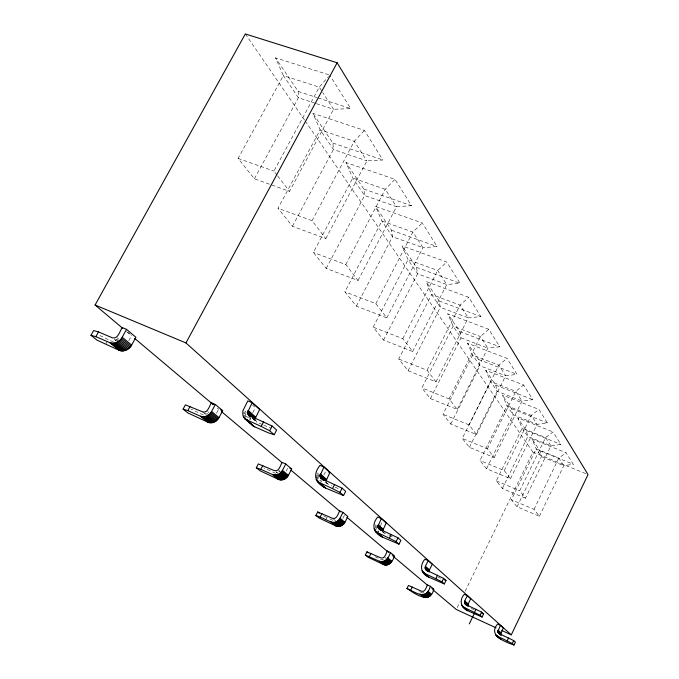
<?xml version="1.0" encoding="UTF-8"?>
<svg xmlns="http://www.w3.org/2000/svg" width="679" height="679" viewBox="0 0 679 679"><rect width="100%" height="100%" fill="white"/><g stroke="black" fill="none" stroke-linecap="round" stroke-linejoin="round"><path stroke-width="0.51" stroke-dasharray="3.4 2.55" d="M321.591 480.647L321.549 481.7L316.244 477.099M250.534 417.5L250.245 419.834L242.59 413.188M539.364 516.278L563.774 465.692L573.28 464.292L566.048 452.732L531.98 438.982L536.198 448.861L541.435 456.594L563.774 465.692L558.834 458.045L536.198 448.861L511.406 499.761L517.042 506.797L539.364 516.278L534.034 509.343L511.406 499.761M534.034 509.343L558.834 458.045L566.048 452.732M525.487 498.233L502.392 488.507L496.307 480.91L522.168 428.152L545.602 437.556L550.932 445.814L525.487 498.233L519.724 490.739L545.602 437.556L553.037 431.937L560.846 444.414L550.932 445.814L527.821 436.495L522.168 428.152L517.763 417.857L553.037 431.937M517.042 506.797L541.435 456.594L539.881 450.729L531.98 438.982M510.489 478.729L537.064 424.333L547.41 422.941L538.956 409.437L502.401 395.017L507.009 405.762L513.12 414.793L537.064 424.333L531.292 415.395L507.009 405.762L479.977 460.515L486.563 468.739L510.489 478.729L504.242 470.606L479.977 460.515M457.179 607.544L459.963 601.823M465.081 591.333L532.922 452.129L305.363 121.252M504.242 470.606L531.292 415.395L538.956 409.437M502.392 488.507L527.821 436.495L526.293 430.528L517.763 417.857M486.563 468.739L513.12 414.793L511.618 408.724L502.401 395.017M494.219 457.57L522.024 401.06L532.854 399.676L523.67 385.001L485.731 370.242L490.561 381.479L497.198 391.282L522.024 401.06L515.76 391.35L490.561 381.479L462.255 438.388L469.41 447.317L494.219 457.57L487.437 448.743L462.255 438.388M487.437 448.743L515.76 391.35L523.67 385.001M469.41 447.317L497.198 391.282L495.738 385.12L485.731 370.242M476.522 434.552L505.677 375.742L517.033 374.384L507.018 358.393L467.593 343.277L472.66 355.049L479.892 365.726L505.677 375.742L498.844 365.158L472.66 355.049L442.963 414.283L450.763 424.027L476.522 434.552L469.121 424.927L442.963 414.283M469.121 424.927L498.844 365.158L507.018 358.393M457.196 409.42L487.836 348.115L499.761 346.791L488.812 329.281L447.767 313.817L453.105 326.183L461.016 337.862L487.836 348.115L480.35 336.538L453.105 326.183L421.871 387.938L430.401 398.598L457.196 409.42L449.082 398.87L421.871 387.938M450.763 424.027L479.892 365.726L478.491 359.48L467.593 343.277M380.393 525.733L382.6 521.336M449.082 398.87L480.35 336.538L488.812 329.281M435.994 381.853L468.281 317.848L480.851 316.567L468.807 297.317L426.03 281.496L431.657 294.525L440.348 307.349L468.281 317.848L460.056 305.117L431.657 294.525L398.717 359.03L408.096 370.742L435.994 381.853L427.083 370.25L398.717 359.03M430.401 398.598L461.016 337.862L459.691 331.539L447.767 313.817M342.887 518.332L344.55 515.038M427.083 370.25L460.056 305.117L468.807 297.317M325.631 520.241L326.972 517.619L334.688 521.107M412.645 351.484L446.765 284.526L460.039 283.313L446.74 262.06L402.07 245.883L408.037 259.641L417.619 273.79L446.765 284.526L437.683 270.471L408.037 259.641L373.187 327.142L383.542 340.077L412.645 351.484L402.791 338.668L373.187 327.142M408.096 370.742L440.348 307.349L439.118 300.95L426.03 281.496M402.791 338.668L437.683 270.471L446.74 262.06M323.832 475.003L326.005 470.759M386.801 317.874L422.958 247.682L437.038 246.545L422.279 222.95L375.538 206.45L381.87 221.014L392.504 236.708L422.958 247.682L412.883 232.082L381.87 221.014L344.89 291.809L356.39 306.17L386.801 317.874L375.852 303.64L344.89 291.809M383.542 340.077L417.619 273.79L416.507 267.348L402.07 245.883M286.241 471.039L287.641 468.34M375.852 303.64L412.883 232.082L422.279 222.95M356.39 306.17L392.504 236.708L391.537 230.232L375.538 206.45M358.045 280.469L396.502 206.713L411.466 205.686L394.991 179.341L345.993 162.536L352.749 178.017L364.598 195.518L396.502 206.713L385.248 189.297L352.749 178.017L313.367 252.435L326.2 268.46L358.045 280.469L345.806 264.555L313.367 252.435M345.806 264.555L385.248 189.297L394.991 179.341M326.2 268.46L364.598 195.518L363.834 189.051L345.993 162.536M252.741 412.705L255.397 407.655M325.835 238.584L366.906 160.889L382.888 159.998L364.368 130.402L312.892 113.342L320.132 129.859L333.431 149.49L366.906 160.889L354.268 141.317L320.132 129.859L278.008 208.283L292.428 226.285L325.835 238.584L312.068 220.683L278.008 208.283M216.482 413.333L218.791 408.979M312.068 220.683L354.268 141.317L364.368 130.402M292.428 226.285L333.431 149.49L332.905 143.082L312.892 113.342M328.755 74.775L275.555 57.842L283.338 75.547L238.091 158.428L254.404 178.806L289.526 191.368L333.576 109.294L350.72 108.598L329.756 75.089M277.049 175.14L273.934 171.083L319.274 87.15L328.449 76.6M254.404 178.806L298.37 97.734L298.166 91.444L275.555 57.842M128.789 340.671L131.633 335.468M105.975 343.71L107.282 341.342M298.166 91.444L317 97.589M317.993 97.912L350.72 108.598M315.472 103.352L298.37 97.734L283.338 75.547L319.274 87.15L322.135 91.58M316.473 103.683L333.576 109.294L322.712 92.463M332.905 143.082L382.888 159.998M363.834 189.051L411.466 205.686M238.091 158.428L273.934 171.083M391.537 230.232L437.038 246.545M416.507 267.348L460.039 283.313M439.118 300.95L480.851 316.567M459.691 331.539L499.761 346.791M478.491 359.48L517.033 374.384M495.738 385.12L532.854 399.676M511.618 408.724L547.41 422.941M526.293 430.528L560.846 444.414M539.881 450.729L573.28 464.292M532.922 452.129L586.096 473.781M496.307 480.91L519.724 490.739M113.639 342.106L99.541 335.375M255.168 419.121L256.603 421.948L262.748 424.681M263.681 425.079L271.125 428.305M203.437 415.047L190.892 409.072M326.217 482.302L327.312 483.677L331.445 485.57M335.07 487.166L340.51 489.567M275.615 473.416L263.791 467.823M382.549 531.895L388.286 535.12M389.254 535.553L395.059 538.158M437.887 577.091L440.561 578.304M375.19 556.814L382.353 560.09M471.201 608.418L473.9 609.666M419.554 591.579L423.229 593.276M323.433 515.819L326.972 517.619M114.564 339.305L116.151 340.603M204.769 413.282L206.263 414.504M276.412 472.024L277.915 473.263M114.726 339.755L116.313 341.062M202.707 411.873L206.441 414.928M275.886 471.854L277.388 473.085M333.338 518.943L335.46 520.683M382.277 559.055L383.66 560.183M422.958 592.394L424.358 593.548M116.635 339.152L118.214 340.451M206.637 413.172L208.122 414.394M115.931 339.322L117.518 340.629M207.596 411.508L209.081 412.73M278.891 470.394L280.385 471.633M117.17 337.803L118.757 339.101M278.424 470.793L279.918 472.024M385.078 557.451L386.453 558.579M126.667 331.641L131.522 335.732M217.356 408.087L218.977 409.454M127.711 332.167L130.852 334.806M243.43 415.013L247.266 418.332M315.582 477.49L317.848 479.459M377.363 530.995L378.763 532.209L378.67 531.258L375.86 528.831M244.415 412.161L245.942 413.494M316.473 474.977L319.503 477.609M375.343 526.284L376.743 527.507M243.422 412.671L250.322 418.671M316.295 476.038L320.836 479.985M375.19 527.252L376.59 528.474M244.779 410.999L246.316 412.331M317.551 474.587L319.062 475.911M374.918 524.731L377.023 526.564M253.131 418.442L255.414 420.437M252.605 418.281L257.163 422.262M325.572 481.997L327.83 483.966M383.024 532.166L384.416 533.38M252.308 418.213L256.603 421.948M325.36 481.98L327.312 483.677M317.237 472.924L319.503 474.901M252.359 404.947L254.633 406.976M383.185 532.336L383.525 532.76M277.677 175.954L289.526 191.368M245.323 33.95L304.761 120.378"/><path stroke-width="1.02" d="M497.826 631.546L500.415 625.376L497.554 624.06C487.361 635.824 505.889 642.147 513.986 645.05L515.403 642.088L513.697 640.577L499.235 633.651L497.826 631.546L500.703 634.067L501.127 635.315L498.242 632.803M500.703 634.067L503.275 627.939L500.415 625.376M464.58 602.867L467.967 605.821L468.187 603.937L470.708 598.742L467.356 595.729L464.283 594.329C459.029 599.744 460.693 608.146 467.856 610.76L482.056 617.041L483.601 613.85L481.606 612.076L466.023 604.641C462.424 602.579 466.473 598.029 467.356 595.729M425.198 568.425L429.221 571.947L429.476 569.893L432.26 564.257L428.262 560.676L424.952 559.182C419.13 565.632 420.921 574.01 429.052 577.294L444.304 583.932L446.01 580.46L443.625 578.347L426.735 570.335C422.839 568.085 427.329 563.163 428.262 560.676M377.83 526.497L381.326 518.586L377.736 516.991C371.158 524.706 373.246 533.032 382.523 537.148L398.98 544.176L400.873 540.374L397.987 537.81L379.077 528.865L377.83 526.497L382.769 531.326M382.701 530.766L386.164 522.923L381.326 518.586M323.934 467.11L329.892 472.465L325.979 481.114L319.962 475.843L323.934 467.11L320.004 465.395C312.416 474.689 314.988 482.939 325.699 488.125L343.549 495.551L345.679 491.358L342.114 488.184L321.303 478.432L319.962 475.843M247.563 412.459L252.121 402.723L247.81 400.873L242.878 410.82L242.904 415.472L244.457 418.391L253.759 426.395L268.689 432.964L274.197 434.73L276.642 430.036L272.118 426.022L249.566 415.633L248.107 414.377L247.563 412.459L253.649 417.789M252.121 402.723L259.667 409.488L255.228 418.434L247.614 411.763M513.986 645.05L512.28 643.548L513.697 640.577M512.28 643.548L507.12 640.934L508.537 637.954M501.781 630.485L511.27 634.865L588.031 474.57L337.14 62.765L245.323 33.95L95.085 305.015L122.619 328.229M482.056 617.041L480.045 615.284L481.606 612.076M463.129 606.984L474.451 612.441L476.004 609.233M469.265 623.933L474.129 613.892M444.304 583.932L441.91 581.835L443.625 578.347M406.984 588.447C416.533 593.09 426.48 600.44 430.325 586.274L427.456 584.959C426.217 587.004 425.215 592.546 421.549 591.248L408.469 585.451L406.984 588.447C414.861 593.777 430.376 605.065 433.771 589.194L430.325 586.274M423.586 572.898L435.799 578.729L437.514 575.24M410.829 589.983L412.306 586.979M365.319 555.074L379.272 561.177C384.908 563.672 389.16 557.086 390.4 552.511L387.327 551.11C385.944 553.317 384.857 559.292 380.902 557.926L366.94 551.84L365.319 555.074L367.916 557.153L383.423 564.546C389.016 567.016 393.243 560.489 394.465 555.948L390.4 552.511M398.98 544.176L396.078 541.638L397.987 537.81M376.081 531.954L389.347 538.209L391.257 534.39M369.359 556.636L370.989 553.393M344.924 522.278L347.843 516.515L342.988 512.416L339.67 510.922C338.125 513.307 336.945 519.8 332.634 518.366L317.687 511.966L315.896 515.48L318.994 517.967L335.791 525.928C339.186 527.473 343.353 525.529 344.924 522.278L340.035 518.221L342.988 512.416M343.549 495.551L339.958 492.411L342.114 488.184M317.967 481.861L332.464 488.591L334.62 484.373M315.896 515.48L320.149 517.067L321.948 513.536M288.405 475.325L291.673 469.011L285.766 464.02L282.167 462.424C280.41 465.03 279.12 472.134 274.384 470.623L258.326 463.91L256.314 467.763L260.091 470.785L278.407 479.399C282.141 481.055 286.657 478.848 288.405 475.325L282.464 470.386L285.766 464.02M256.314 467.763L260.795 469.333L262.807 465.471M245.238 419.164L261.194 426.429L263.664 421.71M274.197 434.73L269.656 430.741L272.118 426.022M218.977 417.644L222.687 410.659L215.336 404.455L211.415 402.757C209.387 405.626 207.944 413.443 202.707 411.873L185.384 404.862L183.101 409.123L187.786 412.874L207.918 422.253C212.086 424.036 217.008 421.498 218.977 417.644L211.593 411.508L215.336 404.455M183.101 409.123L187.794 410.634L190.086 406.356M511.27 634.865L185.953 342.929L337.14 62.765M131.641 345.085L135.91 337.276L126.54 329.349L122.228 327.533C119.835 330.724 118.222 339.432 112.341 337.803L98.489 331.912L93.6 330.563L90.969 335.324L96.936 340.103L119.266 350.381C123.977 352.291 129.375 349.329 131.641 345.085L122.212 337.242L126.54 329.349M90.969 335.324L95.849 336.699L98.489 331.912M320.149 517.067L330.834 521.905C334.255 523.458 338.448 521.489 340.035 518.221M260.795 469.333L272.364 474.502C276.149 476.174 280.699 473.942 282.464 470.386M187.794 410.634L200.415 416.168C204.634 417.958 209.59 415.395 211.593 411.508M95.849 336.699L109.701 342.615C114.462 344.542 119.911 341.537 122.212 337.242M444.185 579.764L446.01 580.46M481.886 613.171L483.601 613.85M95.085 305.015L185.953 342.929M220.734 409.819L222.687 410.659M328.339 471.778L329.892 472.465M289.891 468.221L291.673 469.011M392.173 554.904L393.701 555.6M431.878 588.32L433.771 589.194M496.094 627.854L456.246 609.453L432.769 589.652M496.57 635.807L507.12 640.934M435.799 578.729L441.91 581.835M474.451 612.441L480.045 615.284M261.194 426.429L269.656 430.741M332.464 488.591L339.958 492.411M389.347 538.209L396.078 541.638M317.687 511.966L319.24 513.222M366.94 551.84L368.239 552.893M111.865 343.175L121.414 350.933M202.376 416.702L209.862 422.779M274.163 475.011L280.181 479.9M332.481 522.389L337.429 526.403M380.8 561.635L384.942 564.996M421.489 594.685L425.012 597.545M110.745 342.971L120.31 350.737M201.366 416.507L208.86 422.584M273.238 474.825L279.273 479.714M331.632 522.202L336.589 526.225M380.019 561.457L384.17 564.826M420.768 594.524L424.282 597.376M109.701 342.615L119.266 350.381M200.415 416.168L207.918 422.253M272.364 474.502L278.407 479.399M330.834 521.905L335.791 525.928M379.272 561.177L383.423 564.546M420.072 594.252L423.594 597.113M114.208 343.107L123.731 350.873M204.489 416.677L211.958 422.754M276.081 475.011L282.091 479.9M334.246 522.397L339.177 526.42M382.43 561.66L386.555 565.021M423 594.719L426.505 597.579M113.02 343.226L122.559 350.984M203.428 416.762L210.897 422.839M275.114 475.079L281.131 479.968M333.355 522.448L338.303 526.471M381.615 561.703L385.748 565.064M422.245 594.753L425.75 597.613M115.396 342.836L124.911 350.602M205.559 416.448L213.011 422.533M277.049 474.816L283.05 479.714M335.129 522.227L340.06 526.25M383.245 561.508L387.369 564.877M423.755 594.583L427.261 597.444M117.705 341.843L127.194 349.626M207.621 415.582L215.056 421.684M278.916 474.052L284.9 478.958M336.826 521.548L341.741 525.58M384.806 560.896L388.914 564.266M425.207 594.023L428.695 596.883M116.567 342.411L126.073 350.186M206.611 416.083L214.055 422.168M278 474.494L283.992 479.391M335.995 521.947L340.917 525.97M384.042 561.253L388.159 564.622M424.494 594.354L427.991 597.214M118.791 341.147L128.263 348.93M208.589 414.971L216.007 421.073M279.782 473.501L285.757 478.415M337.616 521.048L342.522 525.088M385.528 560.438L389.636 563.816M425.869 593.607L429.357 596.476M119.801 340.315L129.265 348.115M209.48 414.232L216.89 420.343M280.58 472.847L286.546 477.761M338.346 520.462L343.243 524.502M386.19 559.903L390.289 563.281M426.48 593.106L429.96 595.975M121.524 338.354L130.962 346.171M210.991 412.493L218.392 418.62M281.938 471.277L287.888 476.208M339.568 519.028L344.457 523.085M387.302 558.588L391.393 561.983M427.498 591.901L430.978 594.779M120.718 339.381L130.164 347.19M210.286 413.409L217.687 419.529M281.301 472.1L287.259 477.023M338.999 519.783L343.888 523.823M386.784 559.275L390.883 562.662M427.032 592.538L430.503 595.407M387.734 557.849L391.825 561.244M427.897 591.214L431.36 594.1M134.765 338.465L213.308 404.676M221.413 411.499L282.141 462.696M291.053 470.207L340.451 511.839M346.927 517.305L387.42 551.433M393.082 556.211L427.906 585.561M211.415 402.757L213.63 404.625M387.327 551.11L388.685 552.265M243.277 416.524L244.813 417.848M246.341 419.172L247.877 420.496M316.168 479.459L318.443 481.419M374.418 529.756L375.818 530.961M422.032 570.869L425.41 573.78M461.678 605.099L466.524 609.912M247.097 420.326L254.727 426.904M319.673 482.93L325.699 488.125M377.643 532.939L382.523 537.148M425.02 573.814L429.052 577.294M464.461 607.841L467.856 610.76M497.817 636.613L500.703 639.1M246.104 419.486L249.168 422.126M316.652 480.35L324.01 487.064M374.867 530.571L377.668 532.981M422.448 571.616L426.505 575.113M462.076 605.795L465.48 608.732M495.585 634.704L499.464 638.302M244.457 418.391L253.759 426.395M317.263 481.156L324.817 487.658M375.428 531.309L381.717 536.716M422.975 572.295L428.305 576.887M462.56 606.432L467.16 610.387M496.035 635.289L500.05 638.744M374.078 528.882L375.479 530.095M247.623 413.146L252.189 417.135M320.03 476.463L324.545 480.409M377.897 527.065L382.073 530.715M497.885 631.988L500.771 634.509M247.81 413.791L250.848 416.448M320.208 477.048L323.968 480.333M378.059 527.591L380.843 530.027M425.351 568.917L428.033 571.26M464.733 603.317L468.111 606.271M498.03 632.412L500.194 634.305M248.107 414.377L250.39 416.371M320.48 477.583L324.078 480.69M378.322 528.084L380.41 529.909M425.597 569.367L428.076 571.506M464.954 603.733L466.991 605.507M248.506 414.894L250.789 416.881M320.853 478.05L323.111 480.019M378.661 528.508L380.469 530.078M425.911 569.757L427.923 571.514M465.251 604.106L466.965 605.583M498.522 633.142L500.296 634.687M247.793 411.058L255.397 417.738M320.157 474.587L326.166 479.866M377.982 525.351L382.854 529.628M425.258 566.855L429.281 570.394M464.631 601.424L468.009 604.386M497.919 630.647L500.805 633.176M320.004 475.215L326.013 480.486M377.855 525.928L382.727 530.197M425.147 567.381L429.17 570.912M464.529 601.9L467.916 604.87M497.834 631.097L500.72 633.626M425.122 567.907L429.153 571.429M464.512 602.392L467.899 605.354M248.081 410.388L255.686 417.076M320.403 473.984L326.412 479.264M378.203 524.808L383.066 529.085M425.453 566.354L429.476 569.893M464.809 600.957L468.187 603.937M498.08 630.222L500.966 632.752M427.023 575.784L427.626 576.378M380.978 536.172L379.315 533.991M252.885 425.75L251.459 424.112M498.479 637.199L497.826 635.875"/></g></svg>
